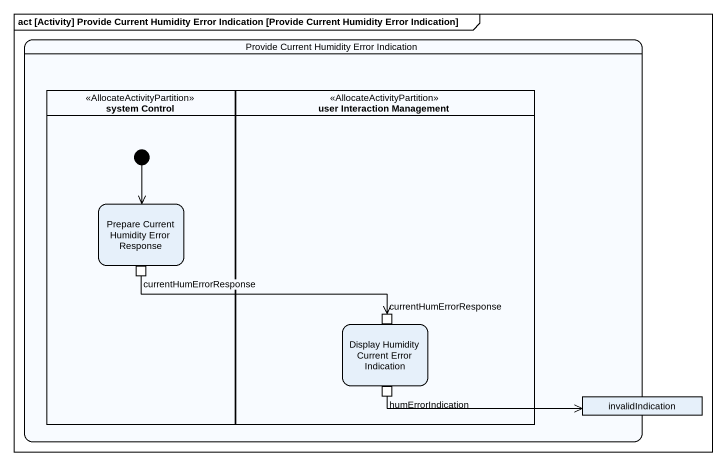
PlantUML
@startuml
mainframe act [Activity] Provide Current Humidity Error Indication [Provide Current Humidity Error Indication]
hide empty description
state "Provide Current Humidity Error Indication" as Provide_Current_Humidity {
  state "system Control" as system_Control <<AllocateActivityPartition>> {
    state "Prepare Current Humidity Error Response" as Prepare_Current_Humidity {
      state currentHumErrorResponse <<outputPin>>
    }
    [*] --> Prepare_Current_Humidity
  }
  state "user Interaction Management" as user_Interaction_Management <<AllocateActivityPartition>> {
    state "Display Humidity Current Error Indication" as Display_Humidity_Current {
      state "currentHumErrorResponse" as currentHumErrorResponse_2 <<inputPin>>
      state humErrorIndication <<outputPin>>
    }
  }
  state invalidIndication <<object>>
}
currentHumErrorResponse -right-> currentHumErrorResponse_2
humErrorIndication -right-> invalidIndication
@enduml
